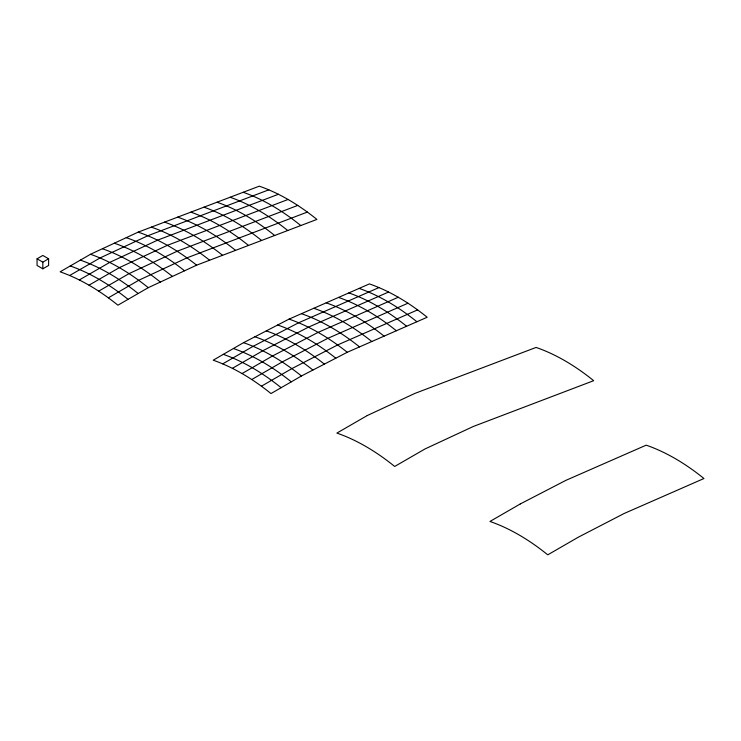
<?xml version="1.0" encoding="UTF-8"?>
<svg xmlns="http://www.w3.org/2000/svg" width="741" height="741" viewBox="0 0 741 741"><rect width="100%" height="100%" fill="white"/><g stroke="black" fill="none" stroke-linecap="round" stroke-linejoin="round"><path stroke-width="1.11" d="M37.05 258.794L42.83 255.46L48.61 258.794L48.61 265.473L42.83 268.807L37.05 265.473L37.05 258.794L42.83 262.138L48.61 258.794M90.495 254.274L60.123 271.808C81.26 279.227 100.526 291.194 117.93 305.19L148.274 287.665L196.643 265.167L316.907 219.419C299.577 205.47 280.385 193.54 259.313 186.167L138.169 232.128L90.495 254.274C111.632 261.693 130.888 273.67 148.274 287.665M69.682 275.485L100.054 257.951L147.839 235.74L268.844 189.816M79.333 279.941L109.696 262.407L157.601 240.149L278.459 194.253M89.022 285.165L119.384 267.631L167.401 245.308L288.11 199.459M98.71 291.13L129.073 273.605L177.21 251.227L297.762 205.405M108.362 297.817L138.715 280.293L186.973 257.849L307.376 212.065M243.539 342.666L213.195 360.191C234.332 367.601 253.598 379.568 270.993 393.564L301.457 375.974L347.27 352.271L427.187 317.241C409.801 303.264 390.553 291.296 369.426 283.896L289.064 319.112L243.539 342.666C264.713 350.048 284.016 361.997 301.457 375.974M222.754 363.859L253.116 346.325L298.697 322.743L378.975 287.564M232.405 368.314L262.786 350.771L308.413 327.17L388.617 292.01M242.094 373.538L272.493 355.986L318.167 332.357L398.306 297.234M251.783 379.503L282.21 361.941L327.93 338.285L407.995 303.199M261.434 386.191L291.871 368.61L337.637 344.935L417.637 309.877M138.169 232.128C159.51 239.399 179.007 251.255 196.643 265.167M151.34 227.135C172.625 234.434 192.049 246.308 209.62 260.23M126.248 237.666C147.542 244.975 166.975 256.858 184.555 270.789M164.521 222.133C185.741 229.46 205.09 241.362 222.587 255.302M301.439 313.684C322.668 321.029 342.036 332.941 359.542 346.899M114.336 243.205C135.566 250.551 154.943 262.462 172.458 276.421M289.064 319.112C310.322 326.438 329.726 338.331 347.27 352.271M277.68 325.003C298.919 332.339 318.297 344.25 335.821 358.199M177.692 217.132C198.847 224.486 218.141 236.416 235.564 250.365M313.823 308.265C335.015 315.629 354.346 327.559 371.806 341.518M266.297 330.884C287.517 338.239 306.876 350.169 324.363 364.127M254.923 336.775C276.115 344.148 295.446 356.088 312.906 370.046M326.197 302.837C347.362 310.22 366.647 322.168 384.079 336.145M102.415 248.735C123.599 256.117 142.911 268.066 160.371 282.043M233.424 348.502C254.589 355.902 273.874 367.86 291.306 381.837M243.196 192.28C264.268 199.653 283.47 211.593 300.8 225.542M230.118 197.245C251.199 204.627 270.391 216.567 287.73 230.516M217.03 202.21C238.12 209.592 257.322 221.531 274.67 235.481M203.951 207.174C225.042 214.557 244.252 226.496 261.601 240.455M190.872 212.139C211.963 219.521 231.183 231.47 248.531 245.428M359.144 288.397C380.272 295.807 399.519 307.774 416.905 321.751M348.854 292.908C369.991 300.309 389.238 312.276 406.624 326.262M338.572 297.41C359.709 304.82 378.957 316.787 396.342 330.764M80.371 260.119C101.508 267.538 120.764 279.514 138.159 293.51M70.247 265.963C91.384 273.383 110.65 285.359 128.045 299.345M223.31 354.346C244.465 361.747 263.74 373.714 281.145 387.7M42.83 262.138L42.83 268.807M367.258 415.544L336.877 433.087A206.415 119.181 60 0 1 394.684 466.46L425.038 448.935L473.406 426.436L593.661 380.689A204.877 118.282 60 0 0 536.076 347.436L414.923 393.397L367.258 415.544M520.302 503.936L489.949 521.46A206.415 119.181 60 0 1 547.756 554.833L578.212 537.244L624.033 513.541L703.95 478.519A206.146 119.023 60 0 0 646.18 445.165L565.828 480.381L520.302 503.936"/></g></svg>
